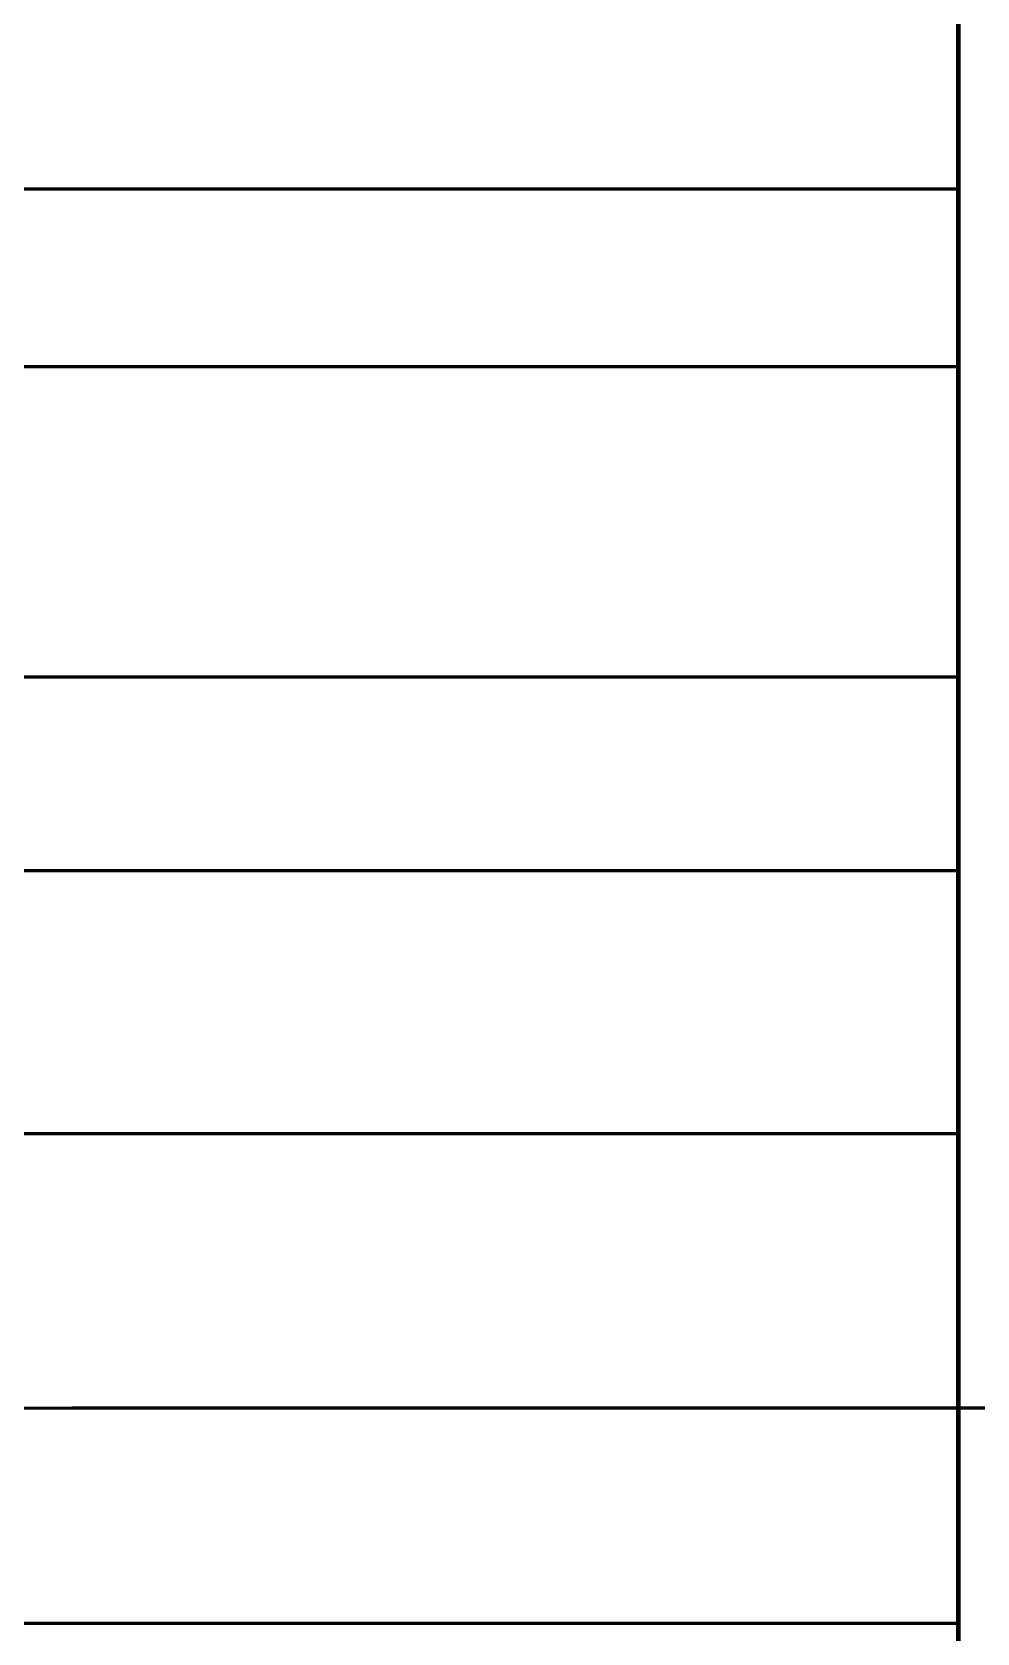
# Model space of a CAD drawing. Extents: x 94 to 452, y -72 to 1042.
# Drawn here: x 357.3 to 400.1, y 154.1 to 226.6 of the extents above; entities that cross this region are included whole.
import ezdxf

# ---------------------------------------------------------------- set-up
doc = ezdxf.new("R2010")
doc.units = 0
doc.header["$MEASUREMENT"] = 0
doc.layers.add('TREE_LAYER', color=7, linetype='Continuous')

msp = doc.modelspace()

# ---------------------------------------------------------------- linework, layer by layer
at = {"layer": 'TREE_LAYER'}
for points, const_width, elevation in [([(399.22612, 228.587353), (399.22612, 219.464371)], 0.2, 9.122982), ([(221.22612, 219.464371), (399.22612, 219.464371)], 0.15, 178), ([(399.22612, 219.464371), (399.22612, 211.425005)], 0.2, 8.039366), ([(399.22612, 211.425005), (399.22612, 197.373677)], 0.2, 14.051328), ([(221.22612, 211.425005), (399.22612, 211.425005)], 0.15, 178), ([(221.22612, 197.373677), (399.22612, 197.373677)], 0.15, 178), ([(399.22612, 197.373677), (399.22612, 188.616105)], 0.2, 8.757572), ([(221.22612, 188.620418), (399.22612, 188.616105)], 0.15, 178), ([(399.22612, 188.616105), (399.22612, 176.721492)], 0.2, 11.894613), ([(221.22612, 176.721492), (399.22612, 176.721492)], 0.15, 178), ([(399.22612, 176.721492), (399.22612, 164.304039)], 0.2, 12.417453), ([(221.22612, 164.285242), (449.22612, 164.309319)], 0.15, 228.000001), ([(399.22612, 164.304039), (399.22612, 154.566141)], 0.2, 9.737897), ([(221.22612, 154.566141), (399.22612, 154.566141)], 0.15, 178), ([(399.22612, 154.566141), (399.22612, 145.547149)], 0.2, 9.018992)]:
    msp.add_lwpolyline(points, dxfattribs=dict(at, const_width=const_width, elevation=elevation))

doc.saveas('drawing.dxf')
